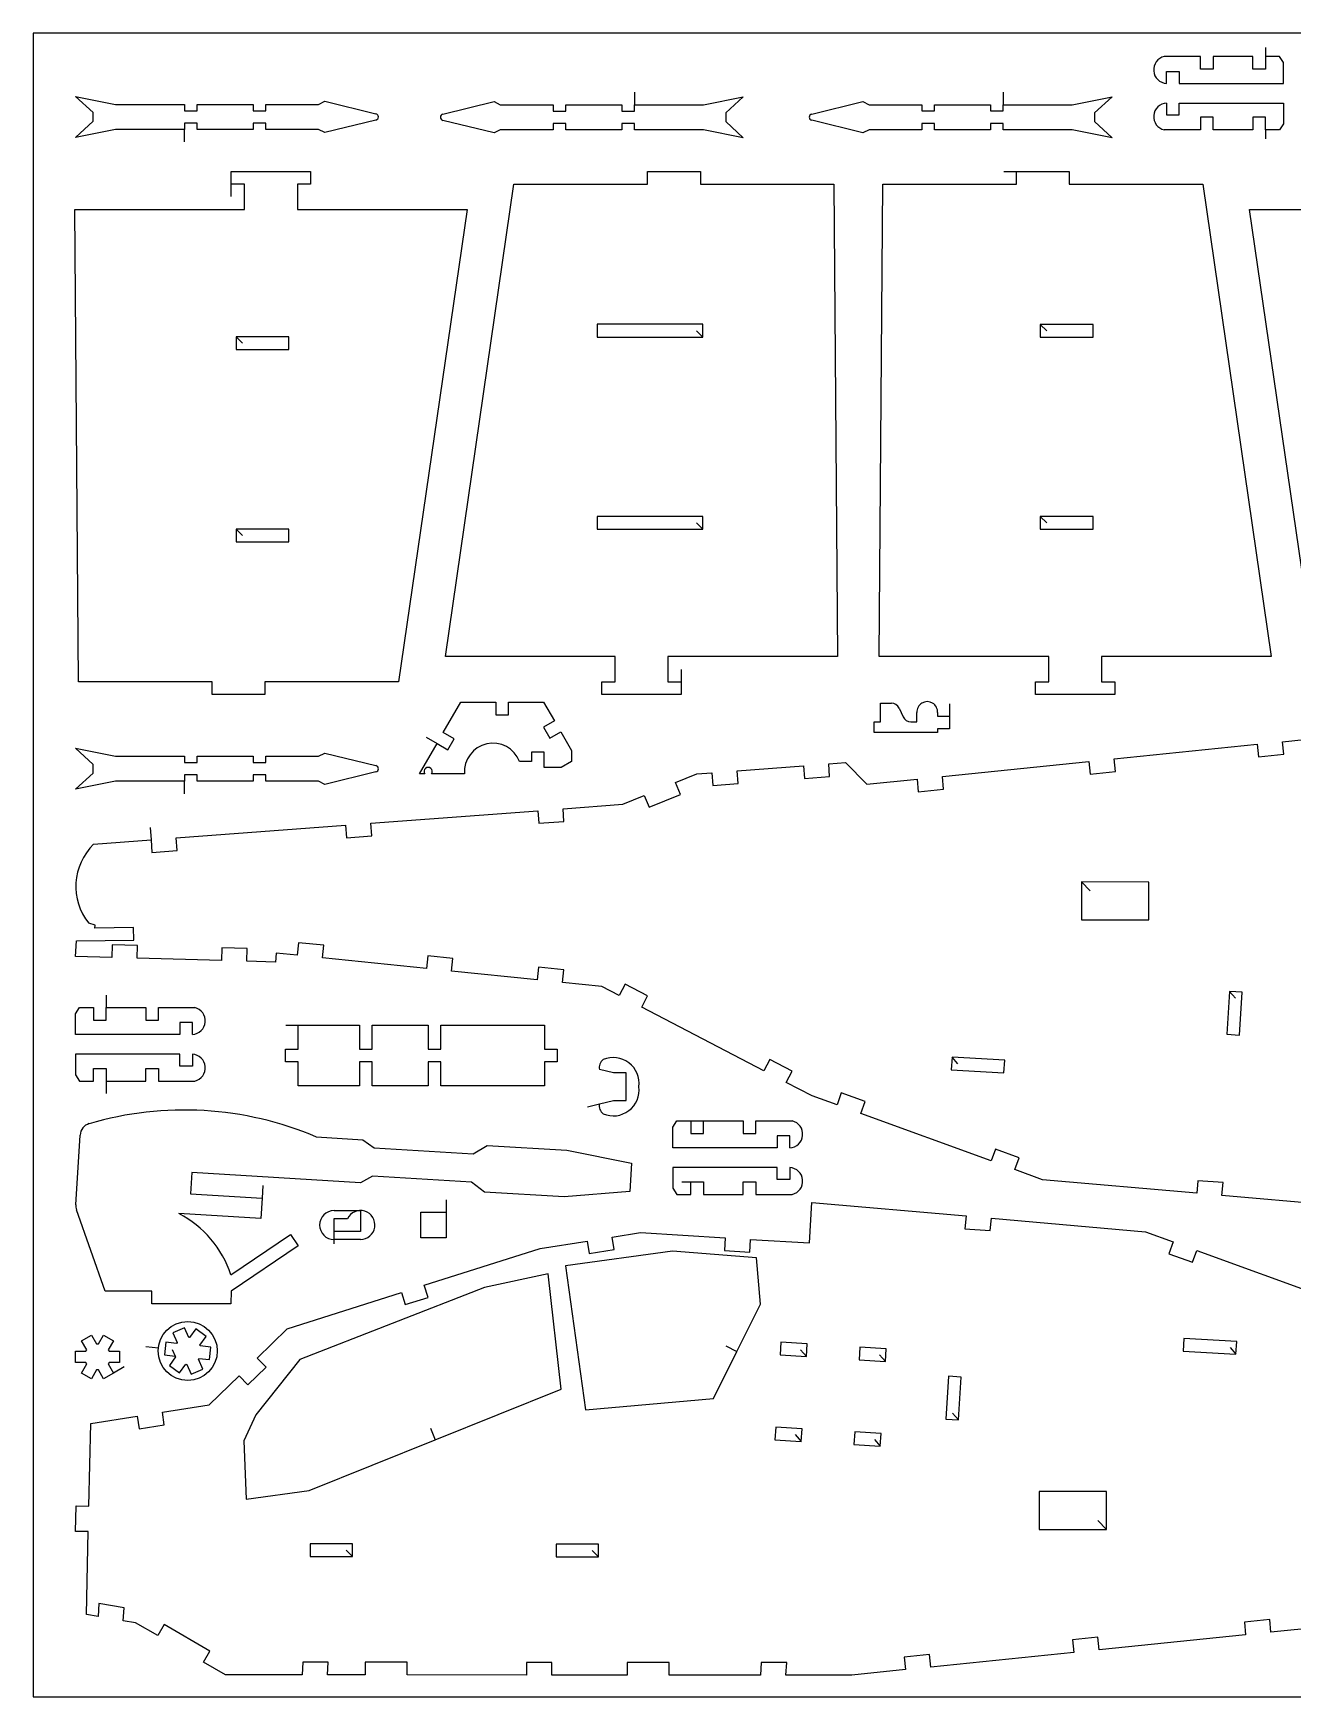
# Model space of a CAD drawing. Extents: x 0 to 600, y 0 to 400.
# Drawn here: x 0 to 302.9, y 0 to 400 of the extents above; entities that cross this region are included whole.
import ezdxf

# ---------------------------------------------------------------- set-up
doc = ezdxf.new("R2010")
doc.units = 0
doc.header["$MEASUREMENT"] = 0
doc.layers.add('DEFAULT', color=7, linetype='Continuous')
doc.layers.add('Layer1', color=150, linetype='Continuous')

msp = doc.modelspace()

# ---------------------------------------------------------------- linework, layer by layer
at = {"layer": 'DEFAULT'}
for p, q in [((296.36, 396.57), (296.36, 394.41)), ((296.36, 396.57), (296.36, 394.41)), ((296.36, 396.57), (296.36, 394.41)), ((280.74, 394.41), (272.02, 394.41)), ((280.74, 391.36), (280.74, 394.41)), ((293.31, 394.41), (283.79, 394.41)), ((283.79, 394.41), (283.79, 391.36)), ((293.31, 391.36), (293.31, 394.41)), ((299.74, 394.41), (296.36, 394.41)), ((296.36, 394.41), (296.36, 391.36)), ((300.68, 392.95), (299.74, 394.41)), ((300.68, 387.96), (300.68, 392.95)), ((272.58, 387.96), (272.58, 390.8)), ((272.58, 390.8), (275.62, 390.8)), ((275.62, 390.8), (275.62, 387.96)), ((283.79, 391.36), (280.74, 391.36)), ((296.36, 391.36), (293.31, 391.36)), ((14.39, 380.91), (10.18, 384.8)), ((10.18, 384.8), (19.76, 382.89)), ((144.6, 385.81), (144.6, 382.81)), ((161.19, 382.81), (170.77, 384.73)), ((170.77, 384.73), (166.55, 380.84)), ((233.31, 385.83), (233.31, 382.83)), ((249.9, 382.83), (259.48, 384.74)), ((259.48, 384.74), (255.26, 380.86)), ((275.62, 387.96), (300.68, 387.96)), ((14.39, 378.84), (14.39, 380.91)), ((19.76, 382.89), (36.35, 382.89)), ((36.35, 382.89), (36.35, 381.36)), ((36.35, 381.36), (39.4, 381.36)), ((39.4, 381.36), (39.4, 382.89)), ((39.4, 382.89), (52.86, 382.89)), ((52.86, 382.89), (52.86, 381.36)), ((52.86, 381.36), (55.91, 381.36)), ((55.91, 381.36), (55.91, 382.89)), ((55.91, 382.89), (68.61, 382.89)), ((68.61, 382.89), (70.13, 383.64)), ((70.13, 383.64), (82.42, 380.61)), ((98.53, 380.54), (110.82, 383.57)), ((110.82, 383.57), (112.34, 382.81)), ((112.34, 382.81), (125.04, 382.81)), ((125.04, 382.81), (125.04, 381.29)), ((125.04, 381.29), (128.09, 381.29)), ((128.09, 381.29), (128.09, 382.81)), ((128.09, 382.81), (141.55, 382.81)), ((141.55, 382.81), (141.55, 381.29)), ((141.55, 381.29), (144.6, 381.29)), ((144.6, 382.81), (161.19, 382.81)), ((144.6, 381.29), (144.6, 382.81)), ((166.55, 380.84), (166.55, 378.76)), ((187.24, 380.56), (199.53, 383.58)), ((199.53, 383.58), (201.05, 382.83)), ((201.05, 382.83), (213.75, 382.83)), ((213.75, 382.83), (213.75, 381.31)), ((213.75, 381.31), (216.8, 381.31)), ((216.8, 381.31), (216.8, 382.83)), ((216.8, 382.83), (230.26, 382.83)), ((230.26, 382.83), (230.26, 381.31)), ((230.26, 381.31), (233.31, 381.31)), ((233.31, 382.83), (249.9, 382.83)), ((233.31, 381.31), (233.31, 382.83)), ((255.26, 380.86), (255.26, 378.78)), ((272.58, 383.21), (272.58, 380.37)), ((272.58, 380.37), (275.62, 380.37)), ((275.62, 380.37), (275.62, 383.21)), ((275.62, 383.21), (300.68, 383.21)), ((300.68, 383.21), (300.68, 378.22)), ((10.18, 374.95), (14.39, 378.84)), ((19.76, 376.86), (10.18, 374.95)), ((36.35, 376.86), (19.76, 376.86)), ((39.4, 378.38), (36.35, 378.38)), ((36.35, 378.38), (36.35, 376.86)), ((36.35, 373.86), (36.35, 376.86)), ((39.4, 376.86), (39.4, 378.38)), ((52.86, 376.86), (39.4, 376.86)), ((55.91, 378.38), (52.86, 378.38)), ((52.86, 378.38), (52.86, 376.86)), ((55.91, 376.86), (55.91, 378.38)), ((68.61, 376.86), (55.91, 376.86)), ((70.13, 376.11), (68.61, 376.86)), ((82.42, 379.13), (70.13, 376.11)), ((110.82, 376.03), (98.53, 379.06)), ((112.34, 376.79), (110.82, 376.03)), ((125.04, 376.79), (112.34, 376.79)), ((128.09, 378.31), (125.04, 378.31)), ((125.04, 378.31), (125.04, 376.79)), ((128.09, 376.79), (128.09, 378.31)), ((141.55, 376.79), (128.09, 376.79)), ((144.6, 378.31), (141.55, 378.31)), ((141.55, 378.31), (141.55, 376.79)), ((144.6, 376.79), (144.6, 378.31)), ((161.19, 376.79), (144.6, 376.79)), ((170.77, 374.87), (161.19, 376.79)), ((166.55, 378.76), (170.77, 374.87)), ((199.53, 376.05), (187.24, 379.08)), ((201.05, 376.8), (199.53, 376.05)), ((213.75, 376.8), (201.05, 376.8)), ((216.8, 378.33), (213.75, 378.33)), ((213.75, 378.33), (213.75, 376.8)), ((216.8, 376.8), (216.8, 378.33)), ((230.26, 376.8), (216.8, 376.8)), ((233.31, 378.33), (230.26, 378.33)), ((230.26, 378.33), (230.26, 376.8)), ((233.31, 376.8), (233.31, 378.33)), ((249.9, 376.8), (233.31, 376.8)), ((259.48, 374.89), (249.9, 376.8)), ((255.26, 378.78), (259.48, 374.89)), ((280.74, 376.76), (272.02, 376.76)), ((283.79, 379.81), (280.74, 379.81)), ((280.74, 379.81), (280.74, 376.76)), ((283.79, 376.76), (283.79, 379.81)), ((293.31, 376.76), (283.79, 376.76)), ((296.36, 379.81), (293.31, 379.81)), ((293.31, 379.81), (293.31, 376.76)), ((296.36, 376.76), (296.36, 379.81)), ((299.74, 376.76), (296.36, 376.76)), ((296.36, 376.76), (296.36, 374.6)), ((296.36, 376.76), (296.36, 374.6)), ((296.36, 376.76), (296.36, 374.6)), ((300.68, 378.22), (299.74, 376.76)), ((47.64, 363.71), (47.64, 366.76)), ((47.64, 366.76), (66.69, 366.76)), ((66.69, 366.76), (66.69, 363.71)), ((147.75, 363.71), (147.75, 366.76)), ((147.75, 366.76), (160.45, 366.76)), ((160.45, 366.76), (160.45, 363.71)), ((233.46, 366.76), (236.46, 366.76)), ((236.46, 366.76), (249.16, 366.76)), ((236.46, 363.71), (236.46, 366.76)), ((249.16, 366.76), (249.16, 363.71)), ((47.64, 360.71), (47.64, 363.71)), ((50.82, 363.71), (47.64, 363.71)), ((50.82, 357.61), (50.82, 363.71)), ((66.69, 363.71), (63.52, 363.71)), ((63.52, 363.71), (63.52, 357.61)), ((99.13, 250.13), (115.62, 363.71)), ((115.62, 363.71), (147.75, 363.71)), ((160.45, 363.71), (192.57, 363.71)), ((192.57, 363.71), (193.45, 250.13)), ((203.45, 250.13), (204.33, 363.71)), ((204.33, 363.71), (236.46, 363.71)), ((249.16, 363.71), (281.28, 363.71)), ((281.28, 363.71), (297.78, 250.13)), ((10.88, 244.03), (10.01, 357.61)), ((10.01, 357.61), (50.82, 357.61)), ((63.52, 357.61), (104.33, 357.61)), ((104.33, 357.61), (87.83, 244.03)), ((309.07, 244.03), (292.57, 357.61)), ((292.57, 357.61), (333.39, 357.61)), ((161.03, 330.02), (135.63, 330.02)), ((135.63, 330.02), (135.63, 326.95)), ((159.49, 328.48), (161.03, 326.95)), ((161.03, 326.95), (161.03, 330.02)), ((243.75, 328.48), (242.22, 330.01)), ((242.22, 330.01), (242.22, 326.96)), ((254.92, 330.01), (242.22, 330.01)), ((254.92, 326.96), (254.92, 330.01)), ((50.3, 325.46), (48.78, 326.98)), ((48.78, 326.98), (48.78, 323.93)), ((61.48, 326.98), (48.78, 326.98)), ((61.48, 323.93), (61.48, 326.98)), ((135.63, 326.95), (161.03, 326.95)), ((242.22, 326.96), (254.92, 326.96)), ((48.78, 323.93), (61.48, 323.93)), ((50.3, 279.25), (48.78, 280.78)), ((48.78, 280.78), (48.78, 277.73)), ((61.48, 280.78), (48.78, 280.78)), ((61.48, 277.73), (61.48, 280.78)), ((161.03, 283.82), (135.63, 283.82)), ((135.63, 283.82), (135.63, 280.74)), ((135.63, 280.74), (161.03, 280.74)), ((159.49, 282.28), (161.03, 280.74)), ((161.03, 280.74), (161.03, 283.82)), ((243.75, 282.28), (242.22, 283.81)), ((242.22, 283.81), (242.22, 280.76)), ((254.92, 283.81), (242.22, 283.81)), ((242.22, 280.76), (254.92, 280.76)), ((254.92, 280.76), (254.92, 283.81)), ((48.78, 277.73), (61.48, 277.73)), ((139.94, 250.13), (99.13, 250.13)), ((139.94, 244.03), (139.94, 250.13)), ((193.45, 250.13), (152.64, 250.13)), ((152.64, 250.13), (152.64, 244.03)), ((244.26, 250.13), (203.45, 250.13)), ((244.26, 244.03), (244.26, 250.13)), ((297.78, 250.13), (256.96, 250.13)), ((256.96, 250.13), (256.96, 244.03)), ((43.01, 244.03), (10.88, 244.03)), ((43.01, 240.98), (43.01, 244.03)), ((87.83, 244.03), (55.71, 244.03)), ((55.71, 244.03), (55.71, 240.98)), ((136.76, 240.98), (136.76, 244.03)), ((136.76, 244.03), (139.94, 244.03)), ((152.64, 244.03), (155.81, 244.03)), ((155.81, 247.03), (155.81, 244.03)), ((155.81, 244.03), (155.81, 240.98)), ((241.09, 240.98), (241.09, 244.03)), ((241.09, 244.03), (244.26, 244.03)), ((256.96, 244.03), (260.14, 244.03)), ((260.14, 244.03), (260.14, 240.98)), ((55.71, 240.98), (43.01, 240.98)), ((155.81, 240.98), (136.76, 240.98)), ((260.14, 240.98), (241.09, 240.98)), ((98.63, 231.88), (102.85, 239.18)), ((102.85, 239.18), (111.27, 239.18)), ((111.27, 239.18), (111.27, 236.13)), ((111.27, 236.13), (114.32, 236.13)), ((114.32, 236.13), (114.32, 239.18)), ((114.32, 239.18), (122.75, 239.18)), ((122.75, 239.18), (125.35, 234.68)), ((203.77, 234.44), (203.77, 238.88)), ((203.77, 238.88), (206.4, 238.88)), ((208.24, 237.72), (209.24, 235.6)), ((212.55, 234.44), (212.55, 236.66)), ((217.5, 236.66), (217.5, 235.79)), ((220.34, 238.79), (220.34, 235.79)), ((125.35, 234.68), (122.71, 233.15)), ((122.71, 233.15), (124.23, 230.51)), ((124.23, 230.51), (126.87, 232.04)), ((126.87, 232.04), (129.47, 227.53)), ((202.25, 231.87), (202.25, 234.44)), ((202.25, 234.44), (203.77, 234.44)), ((211.08, 234.44), (212.55, 234.44)), ((217.5, 235.79), (220.34, 235.79)), ((220.34, 232.74), (217.5, 232.74)), ((217.5, 232.74), (217.5, 231.87)), ((220.34, 235.79), (220.34, 232.74)), ((14.39, 224.19), (10.18, 228.08)), ((10.18, 228.08), (19.76, 226.16)), ((92.9, 221.95), (97.11, 229.24)), ((94.51, 230.74), (97.11, 229.24)), ((97.11, 229.24), (99.75, 227.72)), ((101.27, 230.36), (98.63, 231.88)), ((99.75, 227.72), (101.27, 230.36)), ((217.5, 231.87), (202.25, 231.87)), ((259.98, 225.5), (294.4, 229.03)), ((294.4, 229.03), (294.71, 226)), ((300.46, 229.65), (313.42, 230.98)), ((300.77, 226.62), (300.46, 229.65)), ((14.39, 222.11), (14.39, 224.19)), ((19.76, 226.16), (36.35, 226.16)), ((36.35, 226.16), (36.35, 224.64)), ((36.35, 224.64), (39.4, 224.64)), ((39.4, 224.64), (39.4, 226.16)), ((39.4, 226.16), (52.86, 226.16)), ((52.86, 226.16), (52.86, 224.64)), ((52.86, 224.64), (55.91, 224.64)), ((55.91, 224.64), (55.91, 226.16)), ((55.91, 226.16), (68.61, 226.16)), ((68.61, 226.16), (70.13, 226.92)), ((70.13, 226.92), (82.42, 223.89)), ((119.81, 224.91), (116.96, 224.91)), ((122.86, 227.16), (119.81, 227.16)), ((119.81, 227.16), (119.81, 224.91)), ((122.86, 223.47), (122.86, 227.16)), ((129.47, 224.91), (126.98, 223.47)), ((129.47, 227.53), (129.47, 224.91)), ((191.33, 224.31), (195.38, 224.62)), ((191.55, 221.27), (191.33, 224.31)), ((195.38, 224.62), (200.48, 219.4)), ((218.68, 221.27), (253.91, 224.88)), ((253.91, 224.88), (254.23, 221.85)), ((260.29, 222.47), (259.98, 225.5)), ((294.71, 226), (300.77, 226.62)), ((10.18, 218.22), (14.39, 222.11)), ((19.76, 220.14), (10.18, 218.22)), ((36.35, 220.14), (19.76, 220.14)), ((39.4, 221.66), (36.35, 221.66)), ((36.35, 221.66), (36.35, 220.14)), ((36.35, 217.14), (36.35, 220.14)), ((39.4, 220.14), (39.4, 221.66)), ((52.86, 220.14), (39.4, 220.14)), ((55.91, 221.66), (52.86, 221.66)), ((52.86, 221.66), (52.86, 220.14)), ((55.91, 220.14), (55.91, 221.66)), ((68.61, 220.14), (55.91, 220.14)), ((70.13, 219.38), (68.61, 220.14)), ((82.42, 222.41), (70.13, 219.38)), ((94.17, 221.95), (92.9, 221.95)), ((103.73, 221.95), (95.78, 221.95)), ((126.98, 223.47), (122.86, 223.47)), ((154.49, 219.81), (159.64, 221.93)), ((159.64, 221.93), (163.2, 222.19)), ((163.2, 222.19), (163.43, 219.15)), ((169.28, 222.65), (185.25, 223.85)), ((169.51, 219.61), (169.28, 222.65)), ((185.25, 223.85), (185.48, 220.82)), ((185.48, 220.82), (191.55, 221.27)), ((200.48, 219.4), (212.61, 220.64)), ((212.61, 220.64), (212.84, 217.6)), ((218.91, 218.23), (218.68, 221.27)), ((254.23, 221.85), (260.29, 222.47)), ((141.81, 214.6), (146.97, 216.72)), ((146.97, 216.72), (148.13, 213.9)), ((148.13, 213.9), (155.65, 216.99)), ((155.65, 216.99), (154.49, 219.81)), ((163.43, 219.15), (169.51, 219.61)), ((212.84, 217.6), (218.91, 218.23)), ((81.2, 210.04), (121.34, 213.06)), ((121.34, 213.06), (121.57, 210.02)), ((127.42, 213.52), (141.81, 214.6)), ((127.65, 210.48), (127.42, 213.52)), ((28.09, 209.04), (28.32, 206.05)), ((34.4, 206.51), (75.12, 209.58)), ((75.12, 209.58), (75.35, 206.54)), ((81.43, 207), (81.2, 210.04)), ((121.57, 210.02), (127.65, 210.48)), ((14.5, 205.01), (28.32, 206.05)), ((28.32, 206.05), (28.55, 203.01)), ((34.62, 203.47), (34.4, 206.51)), ((75.35, 206.54), (81.43, 207)), ((28.55, 203.01), (34.62, 203.47)), ((252.12, 195.92), (252.11, 186.82)), ((254.24, 193.8), (252.12, 195.92)), ((268.35, 195.91), (252.12, 195.92)), ((268.35, 186.81), (268.35, 195.91)), ((14.85, 185.55), (13.34, 185.99)), ((14.8, 184.85), (14.85, 185.55)), ((24.15, 184.99), (14.8, 184.85)), ((24.19, 181.94), (24.15, 184.99)), ((252.11, 186.82), (268.35, 186.81)), ((10.18, 178), (10.41, 181.74)), ((10.41, 181.74), (24.19, 181.94)), ((19, 180.8), (18.91, 177.76)), ((25.09, 180.63), (19, 180.8)), ((25.01, 177.58), (25.09, 180.63)), ((45.35, 180.06), (45.26, 177.01)), ((51.44, 179.89), (45.35, 180.06)), ((63.81, 181.32), (63.5, 178.28)), ((69.87, 180.7), (63.81, 181.32)), ((69.56, 177.66), (69.87, 180.7)), ((18.91, 177.76), (10.18, 178)), ((45.26, 177.01), (25.01, 177.58)), ((51.36, 176.84), (51.44, 179.89)), ((58.26, 176.65), (51.36, 176.84)), ((58.4, 178.81), (58.26, 176.65)), ((63.5, 178.28), (58.4, 178.81)), ((94.55, 175.1), (69.56, 177.66)), ((94.87, 178.14), (94.55, 175.1)), ((100.93, 177.51), (94.87, 178.14)), ((100.62, 174.48), (100.93, 177.51)), ((121.22, 172.37), (100.62, 174.48)), ((121.53, 175.4), (121.22, 172.37)), ((127.6, 174.78), (121.53, 175.4)), ((127.29, 171.75), (127.6, 174.78)), ((17.55, 168.7), (17.55, 165.7)), ((136.78, 170.78), (127.29, 171.75)), ((140.94, 168.62), (136.78, 170.78)), ((142.35, 171.32), (140.94, 168.62)), ((147.76, 168.51), (142.35, 171.32)), ((146.35, 165.8), (147.76, 168.51)), ((287.71, 169.58), (287.08, 159.29)), ((289.14, 167.96), (287.71, 169.58)), ((290.75, 169.39), (287.71, 169.58)), ((290.12, 159.1), (290.75, 169.39)), ((10.18, 164.24), (11.12, 165.7)), ((10.18, 159.26), (10.18, 164.24)), ((11.12, 165.7), (14.5, 165.7)), ((14.5, 165.7), (14.5, 162.66)), ((17.55, 165.7), (27.07, 165.7)), ((17.55, 162.66), (17.55, 165.7)), ((27.07, 165.7), (27.07, 162.66)), ((30.12, 162.66), (30.12, 165.7)), ((30.12, 165.7), (38.85, 165.7)), ((175.72, 150.54), (146.35, 165.8)), ((14.5, 162.66), (17.55, 162.66)), ((27.07, 162.66), (30.12, 162.66)), ((38.29, 162.1), (35.24, 162.1)), ((35.24, 162.1), (35.24, 159.26)), ((38.29, 159.26), (38.29, 162.1)), ((60.73, 161.5), (63.73, 161.5)), ((63.73, 161.5), (78.46, 161.5)), ((63.73, 155.71), (63.73, 161.5)), ((78.46, 161.5), (78.46, 155.71)), ((81.51, 155.71), (81.51, 161.5)), ((81.51, 161.5), (94.97, 161.5)), ((94.97, 161.5), (94.97, 155.71)), ((98.02, 155.71), (98.02, 161.5)), ((98.02, 161.5), (122.96, 161.5)), ((122.96, 161.5), (122.96, 155.71)), ((35.24, 159.26), (10.18, 159.26)), ((287.08, 159.29), (290.12, 159.1)), ((35.24, 154.5), (10.18, 154.5)), ((10.18, 154.5), (10.18, 149.51)), ((35.24, 151.66), (35.24, 154.5)), ((38.29, 154.5), (38.29, 151.66)), ((60.68, 152.66), (60.68, 155.71)), ((60.68, 155.71), (63.73, 155.71)), ((63.73, 152.66), (60.68, 152.66)), ((63.73, 146.87), (63.73, 152.66)), ((78.46, 155.71), (81.51, 155.71)), ((81.51, 152.66), (78.46, 152.66)), ((78.46, 152.66), (78.46, 146.87)), ((81.51, 146.87), (81.51, 152.66)), ((94.97, 155.71), (98.02, 155.71)), ((98.02, 152.66), (94.97, 152.66)), ((94.97, 152.66), (94.97, 146.87)), ((98.02, 146.87), (98.02, 152.66)), ((122.96, 155.71), (126.01, 155.71)), ((126.01, 152.66), (122.96, 152.66)), ((122.96, 152.66), (122.96, 146.87)), ((126.01, 155.71), (126.01, 152.66)), ((177.13, 153.25), (175.72, 150.54)), ((182.54, 150.44), (177.13, 153.25)), ((220.99, 153.82), (220.81, 150.77)), ((222.42, 152.2), (220.99, 153.82)), ((233.67, 153.04), (220.99, 153.82)), ((233.48, 150), (233.67, 153.04)), ((10.18, 149.51), (11.12, 148.05)), ((11.12, 148.05), (14.5, 148.05)), ((14.5, 151.1), (17.55, 151.1)), ((14.5, 148.05), (14.5, 151.1)), ((17.55, 151.1), (17.55, 148.05)), ((17.55, 148.05), (27.07, 148.05)), ((17.55, 148.05), (17.55, 145.05)), ((27.07, 148.05), (27.07, 151.1)), ((27.07, 151.1), (30.12, 151.1)), ((30.12, 151.1), (30.12, 148.05)), ((30.12, 148.05), (38.85, 148.05)), ((38.29, 151.66), (35.24, 151.66)), ((139.54, 149.99), (136.19, 150.8)), ((142.59, 149.99), (139.54, 149.99)), ((142.59, 143.38), (142.59, 149.99)), ((181.13, 147.73), (182.54, 150.44)), ((220.81, 150.77), (233.48, 150)), ((78.46, 146.87), (63.73, 146.87)), ((94.97, 146.87), (81.51, 146.87)), ((122.96, 146.87), (98.02, 146.87)), ((187.35, 144.5), (181.13, 147.73)), ((193.32, 142.33), (187.35, 144.5)), ((194.36, 145.2), (193.32, 142.33)), ((200.09, 143.11), (194.36, 145.2)), ((133.27, 141.87), (136.19, 142.58)), ((136.19, 142.58), (139.54, 143.38)), ((139.54, 143.38), (142.59, 143.38)), ((199.05, 140.25), (200.09, 143.11)), ((230.38, 128.84), (199.05, 140.25)), ((153.87, 136.99), (154.81, 138.45)), ((153.87, 132), (153.87, 136.99)), ((154.81, 138.45), (158.19, 138.45)), ((158.19, 138.45), (158.19, 135.4)), ((158.24, 138.45), (161.24, 138.45)), ((161.24, 138.45), (170.77, 138.45)), ((161.24, 135.4), (161.24, 138.45)), ((170.77, 138.45), (170.77, 135.4)), ((173.81, 135.4), (173.81, 138.45)), ((173.81, 138.45), (182.54, 138.45)), ((10.26, 118.31), (11.27, 135.06)), ((68.13, 134.6), (79.29, 133.93)), ((79.29, 133.93), (81.98, 132.01)), ((81.98, 132.01), (105.83, 130.58)), ((105.83, 130.58), (109.19, 132.58)), ((109.19, 132.58), (128.36, 131.43)), ((178.93, 132), (153.87, 132)), ((158.19, 135.4), (161.24, 135.4)), ((170.77, 135.4), (173.81, 135.4)), ((181.98, 134.84), (178.93, 134.84)), ((178.93, 134.84), (178.93, 132)), ((181.98, 132), (181.98, 134.84)), ((128.36, 131.43), (143.88, 128.27)), ((143.88, 128.27), (143.47, 121.48)), ((231.43, 131.7), (230.38, 128.84)), ((237.15, 129.62), (231.43, 131.7)), ((236.11, 126.76), (237.15, 129.62)), ((38.14, 126.05), (37.83, 120.96)), ((78.67, 123.61), (38.14, 126.05)), ((81.57, 125.19), (78.67, 123.61)), ((105.42, 123.75), (81.57, 125.19)), ((178.93, 127.25), (153.87, 127.25)), ((153.87, 127.25), (153.87, 122.26)), ((178.93, 124.41), (178.93, 127.25)), ((181.98, 124.41), (178.93, 124.41)), ((181.98, 127.25), (181.98, 124.41)), ((242.76, 124.33), (236.11, 126.76)), ((279.83, 121.09), (242.76, 124.33)), ((280.09, 124.05), (279.83, 121.09)), ((286.17, 123.68), (280.09, 124.05)), ((37.83, 120.96), (55.03, 119.92)), ((55.21, 122.92), (55.03, 119.92)), ((108.51, 121.36), (105.42, 123.75)), ((127.68, 120.2), (108.51, 121.36)), ((143.47, 121.48), (127.68, 120.2)), ((153.87, 122.26), (154.81, 120.8)), ((154.81, 120.8), (158.19, 120.8)), ((156.03, 123.85), (158.19, 123.85)), ((158.19, 123.85), (161.24, 123.85)), ((158.19, 120.8), (158.19, 123.85)), ((161.24, 123.85), (161.24, 120.8)), ((161.24, 120.8), (170.77, 120.8)), ((170.77, 120.8), (170.77, 123.85)), ((170.77, 123.85), (173.81, 123.85)), ((173.81, 123.85), (173.81, 120.8)), ((173.81, 120.8), (182.54, 120.8)), ((285.9, 120.56), (286.17, 123.68)), ((322.97, 117.32), (285.9, 120.56)), ((17.33, 97.51), (10.43, 117.11)), ((54.73, 115.01), (35.03, 116.2)), ((55.03, 119.92), (54.73, 115.01)), ((72.35, 116.91), (78.7, 116.91)), ((78.7, 116.91), (78.7, 111.91)), ((93.19, 110.38), (93.19, 116.48)), ((93.19, 116.48), (99.29, 116.48)), ((99.29, 119.48), (99.29, 116.48)), ((99.29, 116.48), (99.29, 110.38)), ((186.71, 109.11), (187.3, 118.84)), ((187.3, 118.84), (224.37, 115.6)), ((72.35, 111.91), (72.35, 114.96)), ((72.35, 114.96), (75.58, 114.96)), ((224.37, 115.6), (224.09, 112.49)), ((224.09, 112.49), (230.18, 112.11)), ((230.18, 112.11), (230.44, 115.07)), ((230.44, 115.07), (267.5, 111.83)), ((47.55, 101.46), (61.91, 111.13)), ((63.75, 108.4), (47.61, 97.53)), ((61.91, 111.13), (63.75, 108.4)), ((72.35, 108.91), (72.35, 111.91)), ((78.7, 111.91), (72.35, 111.91)), ((78.7, 109.96), (72.35, 109.96)), ((99.29, 110.38), (93.19, 110.38)), ((121.93, 107.81), (133.23, 109.58)), ((133.23, 109.58), (133.7, 106.57)), ((139.25, 110.53), (146.08, 111.6)), ((139.72, 107.52), (139.25, 110.53)), ((146.08, 111.6), (166.45, 110.35)), ((166.45, 110.35), (166.27, 107.31)), ((172.35, 106.94), (172.54, 109.98)), ((172.54, 109.98), (186.71, 109.11)), ((267.5, 111.83), (274.16, 109.41)), ((274.16, 109.41), (273.11, 106.54)), ((94.02, 98.93), (121.93, 107.81)), ((153.78, 107.16), (128.05, 103.58)), ((133.7, 106.57), (139.72, 107.52)), ((173.93, 105.55), (153.78, 107.16)), ((166.27, 107.31), (172.35, 106.94)), ((174.92, 94.37), (173.93, 105.55)), ((273.11, 106.54), (278.84, 104.46)), ((278.84, 104.46), (279.88, 107.32)), ((279.88, 107.32), (311.22, 95.92)), ((123.87, 101.7), (108.5, 98.43)), ((126.97, 73.98), (123.87, 101.7)), ((128.05, 103.58), (132.86, 69.01)), ((28.49, 97.52), (17.33, 97.51)), ((28.5, 94.47), (28.49, 97.52)), ((47.61, 97.53), (47.56, 94.48)), ((61.04, 88.44), (88.56, 97.19)), ((108.5, 98.43), (64.15, 81.07)), ((88.56, 97.19), (89.48, 94.29)), ((89.48, 94.29), (94.95, 96.02)), ((94.95, 96.02), (94.02, 98.93)), ((47.56, 94.48), (28.5, 94.47)), ((169.25, 83.05), (174.92, 94.37)), ((36.34, 88.72), (33.56, 87.48)), ((37.39, 86.38), (36.34, 88.72)), ((39.12, 88.43), (37.61, 86.36)), ((41.59, 86.64), (39.12, 88.43)), ((53.88, 81.45), (61.04, 88.44)), ((11.63, 85.61), (14, 86.98)), ((12.88, 83.45), (11.63, 85.61)), ((14, 86.98), (15.25, 84.82)), ((15.25, 84.82), (15.66, 84.82)), ((15.66, 84.82), (16.91, 86.98)), ((16.91, 86.98), (19.28, 85.61)), ((19.28, 85.61), (18.03, 83.45)), ((27.11, 84.2), (30.09, 83.89)), ((31.92, 85.23), (31.6, 82.19)), ((34.47, 84.96), (31.92, 85.23)), ((33.56, 87.48), (34.6, 85.14)), ((34.6, 85.14), (34.47, 84.96)), ((37.61, 86.36), (37.39, 86.38)), ((40.08, 84.57), (41.59, 86.64)), ((40.17, 84.36), (40.08, 84.57)), ((42.72, 84.09), (40.17, 84.36)), ((42.4, 81.06), (42.72, 84.09)), ((166.57, 84.4), (169.25, 83.05)), ((179.82, 85.22), (179.63, 82.18)), ((186.16, 84.83), (179.82, 85.22)), ((185.97, 81.79), (186.16, 84.83)), ((198.83, 84.06), (198.65, 81.02)), ((205.17, 83.67), (198.83, 84.06)), ((276.78, 86.16), (276.6, 83.12)), ((289.46, 85.39), (276.78, 86.16)), ((289.27, 82.34), (289.46, 85.39)), ((10.18, 80.36), (10.18, 83.1)), ((10.18, 83.1), (12.68, 83.1)), ((12.68, 80.36), (10.18, 80.36)), ((11.63, 77.84), (12.88, 80.01)), ((12.68, 83.1), (12.88, 83.45)), ((12.88, 80.01), (12.68, 80.36)), ((18.03, 83.45), (18.23, 83.1)), ((18.23, 80.36), (18.03, 80.01)), ((18.03, 80.01), (19.28, 77.84)), ((18.23, 83.1), (20.73, 83.1)), ((20.73, 80.36), (18.23, 80.36)), ((20.73, 83.1), (20.73, 80.36)), ((31.6, 82.19), (34.15, 81.93)), ((34.24, 81.72), (32.74, 79.65)), ((33.44, 83.53), (34.15, 81.93)), ((34.15, 81.93), (34.24, 81.72)), ((39.72, 81.14), (39.85, 81.33)), ((40.76, 78.8), (39.72, 81.14)), ((39.85, 81.33), (42.4, 81.06)), ((64.15, 81.07), (53.53, 67.75)), ((56.03, 79.25), (53.88, 81.45)), ((163.58, 71.74), (169.25, 83.05)), ((179.63, 82.18), (185.97, 81.79)), ((184.54, 83.41), (185.97, 81.79)), ((198.65, 81.02), (204.98, 80.63)), ((203.56, 82.24), (204.98, 80.63)), ((204.98, 80.63), (205.17, 83.67)), ((276.6, 83.12), (289.27, 82.34)), ((287.85, 83.96), (289.27, 82.34)), ((14, 76.47), (11.63, 77.84)), ((15.25, 78.64), (14, 76.47)), ((15.66, 78.64), (15.25, 78.64)), ((16.91, 76.47), (15.66, 78.64)), ((19.28, 77.84), (16.91, 76.47)), ((21.88, 79.34), (19.28, 77.84)), ((32.74, 79.65), (35.2, 77.85)), ((35.2, 77.85), (36.71, 79.93)), ((36.71, 79.93), (36.93, 79.9)), ((36.93, 79.9), (37.98, 77.56)), ((37.98, 77.56), (40.76, 78.8)), ((42.33, 70.17), (49.49, 77.16)), ((49.49, 77.16), (51.63, 74.97)), ((51.63, 74.97), (56.03, 79.25)), ((220.15, 77.06), (219.52, 66.77)), ((223.19, 76.88), (220.15, 77.06)), ((222.56, 66.58), (223.19, 76.88)), ((96.67, 61.8), (126.97, 73.98)), ((31.05, 68.4), (42.33, 70.17)), ((31.52, 65.39), (31.05, 68.4)), ((132.86, 69.01), (163.58, 71.74)), ((221.13, 68.2), (222.56, 66.58)), ((13.37, 45.8), (13.82, 65.7)), ((13.82, 65.7), (25.02, 67.46)), ((25.02, 67.46), (25.5, 64.45)), ((25.5, 64.45), (31.52, 65.39)), ((53.53, 67.75), (50.63, 61.53)), ((95.55, 64.58), (96.67, 61.8)), ((178.57, 64.84), (178.38, 61.8)), ((184.91, 64.45), (178.57, 64.84)), ((184.72, 61.41), (184.91, 64.45)), ((219.52, 66.77), (222.56, 66.58)), ((50.63, 61.53), (51.19, 47.51)), ((66.37, 49.62), (96.67, 61.8)), ((178.38, 61.8), (184.72, 61.41)), ((183.29, 63.02), (184.72, 61.41)), ((197.59, 63.68), (197.4, 60.64)), ((197.4, 60.64), (203.74, 60.25)), ((203.92, 63.29), (197.59, 63.68)), ((202.31, 61.86), (203.74, 60.25)), ((203.74, 60.25), (203.92, 63.29)), ((51.19, 47.51), (66.37, 49.62)), ((258.15, 49.34), (241.92, 49.35)), ((241.92, 49.35), (241.92, 40.25)), ((258.15, 40.24), (258.15, 49.34)), ((10.18, 39.77), (10.32, 45.87)), ((10.32, 45.87), (13.37, 45.8)), ((241.92, 40.25), (258.15, 40.24)), ((256.03, 42.37), (258.15, 40.24)), ((13.23, 39.71), (10.18, 39.77)), ((12.77, 19.76), (13.23, 39.71)), ((76.79, 36.73), (66.63, 36.74)), ((66.63, 36.74), (66.63, 33.69)), ((76.79, 33.69), (76.79, 36.73)), ((135.95, 36.71), (125.79, 36.71)), ((125.79, 36.71), (125.79, 33.66)), ((135.95, 33.66), (135.95, 36.71)), ((66.63, 33.69), (76.79, 33.69)), ((75.27, 35.21), (76.79, 33.69)), ((125.79, 33.66), (135.95, 33.66)), ((134.43, 35.18), (135.95, 33.66)), ((15.8, 22.39), (15.61, 19.28)), ((21.84, 21.38), (15.8, 22.39)), ((21.65, 18.27), (21.84, 21.38)), ((15.61, 19.28), (12.77, 19.76)), ((24.63, 17.77), (21.65, 18.27)), ((29.95, 14.69), (24.63, 17.77)), ((31.48, 17.33), (29.95, 14.69)), ((42.47, 10.97), (31.48, 17.33)), ((297.43, 18.56), (291.36, 17.94)), ((291.36, 17.94), (291.59, 14.9)), ((297.66, 15.52), (297.43, 18.56)), ((309.79, 16.76), (297.66, 15.52)), ((256.04, 14.32), (249.98, 13.69)), ((249.98, 13.69), (250.29, 10.66)), ((256.35, 11.28), (256.04, 14.32)), ((291.59, 14.9), (256.35, 11.28)), ((40.94, 8.33), (42.47, 10.97)), ((46.26, 5.25), (40.94, 8.33)), ((64.82, 8.29), (64.64, 5.24)), ((70.93, 8.29), (64.82, 8.29)), ((70.74, 5.24), (70.93, 8.29)), ((89.97, 8.28), (79.81, 8.28)), ((79.81, 8.28), (79.81, 5.24)), ((89.97, 5.23), (89.97, 8.28)), ((118.67, 8.27), (118.66, 5.22)), ((124.76, 8.26), (118.67, 8.27)), ((124.76, 5.22), (124.76, 8.26)), ((152.97, 8.25), (142.81, 8.26)), ((142.81, 8.26), (142.81, 5.21)), ((152.97, 5.2), (152.97, 8.25)), ((175.11, 8.24), (174.92, 5.19)), ((181.22, 8.24), (175.11, 8.24)), ((181.03, 5.19), (181.22, 8.24)), ((215.56, 10.16), (209.5, 9.54)), ((209.5, 9.54), (209.81, 6.51)), ((215.87, 7.13), (215.56, 10.16)), ((250.29, 10.66), (215.87, 7.13)), ((64.64, 5.24), (46.26, 5.25)), ((79.81, 5.24), (70.74, 5.24)), ((118.66, 5.22), (89.97, 5.23)), ((142.81, 5.21), (124.76, 5.22)), ((174.92, 5.19), (152.97, 5.2)), ((196.85, 5.18), (181.03, 5.19)), ((209.81, 6.51), (196.85, 5.18))]:
    msp.add_line(p, q, dxfattribs=at)
msp.add_circle((37.16, 83.14), 7.11, dxfattribs=at)
for centre, radius, start, end in [((272.75, 391.22), 3.27, 103.0092, 266.915), ((82.24, 379.87), 0.762, 283.8337, 76.1663), ((98.71, 379.8), 0.762, 103.8337, 256.1663), ((187.42, 379.82), 0.762, 103.8409, 256.1591), ((272.75, 379.94), 3.27, 93.0849, 256.9903), ((206.4, 236.85), 2.03, 25.3809, 90), ((215.03, 236.8), 2.48, 356.7646, 183.2354), ((211.08, 236.47), 2.03, 205.3809, 270), ((110.57, 222.42), 6.86, 21.2641, 183.9555), ((82.24, 223.15), 0.762, 283.8337, 76.1663), ((94.97, 222.5), 0.975, 325.7069, 214.2928), ((24.47, 194.85), 14.23, 134.4779, 218.5218), ((38.11, 162.52), 3.27, 273.0849, 76.9905), ((38.11, 151.24), 3.27, 283.0095, 86.9151), ((138.55, 151.3), 2.42, 127.6931, 192.0526), ((139.49, 147.49), 6.21, 352.5523, 112.9277), ((139.49, 145.88), 6.21, 247.0723, 7.4486), ((36.32, 59.87), 81.21, 66.9365, 106.3521), ((138.55, 142.07), 2.42, 167.9474, 232.3069), ((14.31, 134.88), 3.05, 106.3516, 176.558), ((181.8, 135.26), 3.27, 273.0846, 76.9906), ((181.8, 123.98), 3.27, 283.0094, 86.9154), ((13.3, 118.12), 3.05, 176.558, 199.3956), ((22.94, 93.24), 25.95, 18.4644, 62.2212), ((72.35, 113.43), 3.48, 90, 270), ((78.7, 113.43), 3.48, 270, 154.0046)]:
    msp.add_arc(centre, radius, start, end, dxfattribs=at)
at = {"layer": 'Layer1'}
msp.add_lwpolyline([(0, 0), (600, 0), (600, 400), (0, 400)], close=True, dxfattribs=at)

doc.saveas('drawing.dxf')
